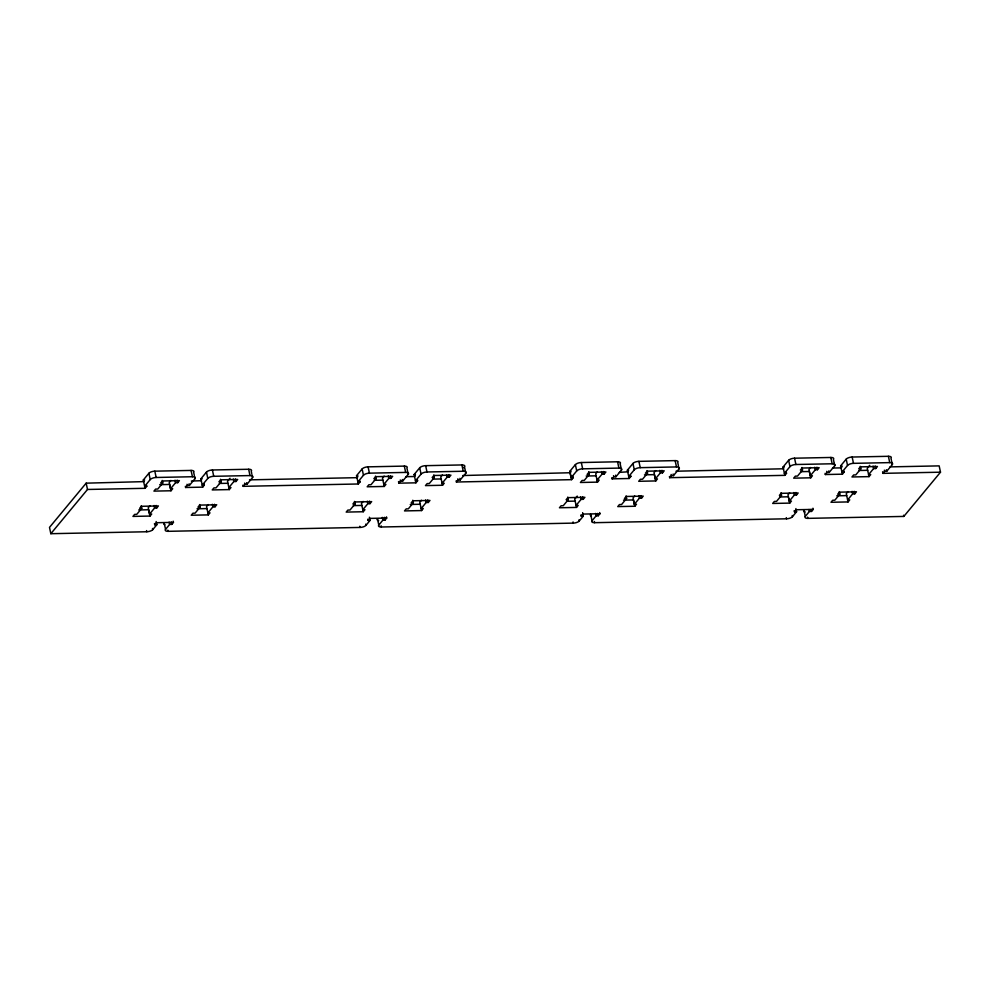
<?xml version="1.0" encoding="UTF-8"?>
<svg xmlns="http://www.w3.org/2000/svg" width="990" height="990" viewBox="0 0 990 990"><rect width="100%" height="100%" fill="white"/><g stroke="black" fill="none" stroke-linecap="round" stroke-linejoin="round"><path stroke-width="1.49" d="M144.057 481.623L86.167 483.157L49.5 527.385L50.837 533.697L146.805 531.754A4.665 1.819 -12 0 0 152.745 529.65L156.853 524.7L156.135 521.532M50.837 533.697L87.504 489.468L145.084 488.305L146.767 486.288L146.508 485.1M145.084 488.305L143.29 480.014L148.884 473.269A4.665 1.819 -12 0 1 154.824 471.166L191.07 470.423A4.665 1.819 -12 0 1 193.669 472.366L194.337 475.522M185.353 486.3L185.6 487.488L187.283 485.459L189.412 485.422L195.005 478.677A4.665 1.819 -12 0 0 192.419 476.735L156.16 477.477A4.665 1.819 -12 0 0 150.22 479.581L144.627 486.325L146.767 486.288M141.261 505.754L141.793 508.278L136.768 514.342L134.628 514.392L132.957 516.409L150.01 516.062L151.693 514.045L149.564 514.082L148.215 507.771L149.898 505.754M162.249 480.447L162.781 482.971L157.757 489.048L155.616 489.085L153.945 491.114L170.998 490.768L172.681 488.738L170.552 488.788L169.203 482.476L170.886 480.447M149.564 514.082L154.589 508.019L156.729 507.969L158.4 505.952L141.347 506.298L139.664 508.315L141.793 508.278M170.552 488.788L175.577 482.712L177.717 482.675L179.388 480.645L162.335 480.992L160.652 483.021L162.781 482.971M154.465 523.562L154.712 524.737L156.395 522.72L173.448 522.374L173.201 521.186M185.6 487.488L202.665 487.142L200.871 478.851L206.465 472.106A4.665 1.819 -12 0 1 212.404 469.99L248.651 469.26A4.665 1.819 -12 0 1 251.237 471.203L251.745 473.567M201.428 480.707L191.367 481.029M369.394 517.213L370.099 520.381L365.991 525.331A4.665 1.819 -12 0 1 360.051 527.435L168.127 531.321A4.665 1.819 -12 0 1 165.54 529.39L169.637 524.44L171.777 524.391L173.448 522.374M242.934 485.137L243.181 486.325L244.852 484.296L246.993 484.259L252.586 477.514A4.665 1.819 -12 0 0 250 475.571L213.741 476.301A4.665 1.819 -12 0 0 207.801 478.418L202.208 485.162L204.336 485.112L204.088 483.937M202.665 487.142L204.336 485.112M200.104 507.09L195.079 513.167L192.939 513.204L191.268 515.233L208.321 514.887L210.004 512.857L207.875 512.907L212.899 506.831L215.04 506.793L216.711 504.764L199.658 505.11L197.975 507.14L200.104 507.09L199.572 504.566M221.079 481.796L216.043 487.86L213.914 487.909L212.231 489.926L229.296 489.592L230.967 487.563L228.838 487.6L233.863 481.536L236.004 481.499L237.674 479.469L220.621 479.816L218.939 481.833L221.079 481.796L220.535 479.271M208.209 504.566L206.526 506.595L208.321 514.887M230.014 478.257L227.49 481.301L229.296 489.592M243.181 486.325L358.331 483.986L356.536 475.695L362.13 468.951A4.665 1.819 -12 0 1 368.07 466.847L404.328 466.104A4.665 1.819 -12 0 1 406.915 468.047L407.249 469.619M357.836 476.66L356.994 477.675L249.517 479.853M398.512 481.586L398.846 483.17L400.529 481.14L402.658 481.103L408.251 474.358A4.665 1.819 -12 0 0 405.665 472.416L369.418 473.158A4.665 1.819 -12 0 0 363.466 475.262L357.873 482.006L360.014 481.969L359.754 480.781M358.331 483.986L360.014 481.969M355.039 503.96L350.014 510.023L347.874 510.073L346.203 512.09L363.256 511.743L364.939 509.726L362.81 509.763L367.835 503.7L369.975 503.65L371.646 501.633L354.593 501.979L352.91 503.997L355.039 503.96L354.507 501.435M376.039 478.653L371.003 484.729L368.874 484.766L367.191 486.795L384.256 486.449L385.927 484.419L383.798 484.469L388.822 478.393L390.963 478.356L392.634 476.326L375.581 476.673L373.898 478.702L376.039 478.653L375.495 476.128M363.144 501.435L361.461 503.452L363.256 511.743M384.132 476.128L382.449 478.158L384.256 486.449M367.711 519.243L367.958 520.418L369.641 518.401L386.706 518.055L386.446 516.867M398.846 483.17L415.911 482.823L414.117 474.532L419.711 467.787A4.665 1.819 -12 0 1 425.65 465.671L461.897 464.941A4.665 1.819 -12 0 1 464.483 466.884L464.657 467.664M415.305 475.621L414.575 476.512L406.036 476.685M582.751 513.29L583.345 516.062L579.237 521A4.665 1.819 -12 0 1 573.297 523.116L381.373 527.002A4.665 1.819 -12 0 1 378.786 525.071L382.895 520.121L385.023 520.072L386.706 518.055M456.18 480.818L456.427 482.006L458.11 479.977L460.239 479.94L465.832 473.195A4.665 1.819 -12 0 0 463.246 471.252L426.987 471.983A4.665 1.819 -12 0 0 421.047 474.099L415.454 480.843L417.594 480.793L417.335 479.618M415.911 482.823L417.594 480.793M413.362 502.772L408.325 508.848L406.197 508.885L404.514 510.914L421.579 510.568L423.25 508.538L421.121 508.588L426.158 502.512L428.286 502.475L429.957 500.445L412.904 500.792L411.221 502.821L413.362 502.772L412.818 500.247M434.325 477.477L429.289 483.541L427.16 483.59L425.477 485.607L442.542 485.261L444.213 483.244L442.085 483.281L447.121 477.217L449.25 477.168L450.92 475.15L433.868 475.497L432.185 477.514L434.325 477.477L433.781 474.953M421.455 500.247L419.772 502.276L421.579 510.568M442.419 474.953L440.748 476.97L442.542 485.261M463.79 467.726L464.483 466.884M573.012 476.462L573.26 477.65L571.131 477.687L569.782 471.376L575.376 464.632A4.665 1.819 -12 0 1 581.316 462.528L617.574 461.786A4.665 1.819 -12 0 1 620.161 463.728M462.763 475.534L570.76 472.725M571.131 477.687L576.712 470.943A4.665 1.819 -12 0 1 582.664 468.839L618.911 468.097A4.665 1.819 -12 0 1 621.497 470.04L615.904 476.784L613.775 476.821L612.105 478.851L611.845 477.663M456.427 482.006L571.577 479.667L573.26 477.65M568.297 499.641L563.261 505.704L561.132 505.754L559.449 507.771L576.514 507.425L578.185 505.407L576.056 505.445L581.093 499.381L583.221 499.331L584.892 497.314L567.839 497.661L566.156 499.678L568.297 499.641L567.753 497.116M589.285 474.334L584.249 480.41L582.12 480.447L580.437 482.476L597.502 482.13L599.173 480.101L597.044 480.15L602.081 474.074L604.209 474.037L605.88 472.007L588.827 472.354L587.144 474.383L589.285 474.334L588.741 471.809M577.232 496.101L574.707 499.133L576.514 507.425M597.378 471.809L595.695 473.839L597.502 482.13M580.957 514.911L581.217 516.099L582.887 514.082L599.952 513.736L599.692 512.548M612.105 478.851L629.157 478.504L627.363 470.213L632.957 463.469A4.665 1.819 -12 0 1 638.896 461.352L675.143 460.622A4.665 1.819 -12 0 1 677.742 462.553L678.41 465.708M628.13 471.809L619.282 472.366M795.886 508.575L796.591 511.731L792.483 516.681A4.665 1.819 -12 0 1 786.543 518.797L594.619 522.683A4.665 1.819 -12 0 1 592.032 520.74L596.141 515.802L598.269 515.753L599.952 513.736M669.426 476.499L669.673 477.675L671.356 475.658L673.485 475.608L679.078 468.864A4.665 1.819 -12 0 0 676.492 466.933L640.233 467.664A4.665 1.819 -12 0 0 634.293 469.78L628.7 476.524L630.84 476.475L630.581 475.299M629.157 478.504L630.84 476.475M626.064 495.928L626.608 498.453L621.572 504.529L619.443 504.566L617.76 506.595L634.825 506.249L636.496 504.219L634.367 504.269L633.031 497.958L634.701 495.928M647.027 470.634L647.571 473.158L642.535 479.222L640.406 479.271L638.723 481.289L655.788 480.942L657.459 478.925L655.33 478.962L653.994 472.651L655.665 470.634M634.367 504.269L639.404 498.193L641.532 498.156L643.215 496.126L626.15 496.473L624.467 498.502L626.608 498.453M655.33 478.962L660.367 472.898L662.496 472.849L664.179 470.832L647.113 471.178L645.43 473.195L647.571 473.158M669.673 477.675L784.835 475.349L783.028 467.057L788.622 460.313A4.665 1.819 -12 0 1 794.562 458.197L830.82 457.467A4.665 1.819 -12 0 1 833.407 459.41L833.914 461.773M783.696 468.777L676.009 471.215M825.091 473.344L825.351 474.532L827.021 472.502L829.162 472.465L834.743 465.721A4.665 1.819 -12 0 0 832.157 463.778L795.91 464.508A4.665 1.819 -12 0 0 789.971 466.624L784.377 473.368L786.505 473.319L786.258 472.143M784.835 475.349L786.505 473.319M780.999 492.785L781.543 495.309L776.507 501.386L774.378 501.423L772.695 503.452L789.76 503.106L791.431 501.089L789.302 501.126L787.966 494.814L789.636 492.797M801.987 467.49L802.531 470.015L797.495 476.091L795.366 476.128L793.683 478.158L810.748 477.811L812.419 475.782L810.29 475.831L808.954 469.52L810.624 467.49M789.302 501.126L794.339 495.062L796.467 495.012L798.15 492.995L781.085 493.329L779.402 495.359L781.543 495.309M810.29 475.831L815.327 469.755L817.455 469.718L819.138 467.688L802.073 468.035L800.39 470.064L802.531 470.015M794.203 510.593L794.463 511.781L796.133 509.751L813.198 509.417L812.938 508.229M825.351 474.532L842.403 474.185L840.609 465.894L846.202 459.15A4.665 1.819 -12 0 1 852.143 457.034L888.401 456.303A4.665 1.819 -12 0 1 890.988 458.234L891.322 459.818M842.007 466.736L841.067 467.874L832.541 468.047M889.973 466.884L939.163 465.882L940.5 472.193L903.833 516.421L807.865 518.364A4.665 1.819 -12 0 1 805.278 516.421L809.387 511.483L811.515 511.434L813.198 509.417M882.585 471.785L882.919 473.356L884.602 471.339L886.731 471.289L892.324 464.545A4.665 1.819 -12 0 0 889.738 462.615L853.491 463.345A4.665 1.819 -12 0 0 847.539 465.461L841.946 472.205L844.086 472.156L843.827 470.98M842.403 474.185L844.086 472.156M839.854 494.134L834.818 500.21L832.689 500.247L831.006 502.276L848.071 501.93L849.742 499.9L847.613 499.95L852.65 493.874L854.778 493.837L856.461 491.807L839.396 492.154L837.726 494.183L839.854 494.134L839.31 491.609M860.817 468.839L855.781 474.903L853.652 474.953L851.969 476.97L869.034 476.623L870.717 474.606L868.577 474.643L873.613 468.579L875.742 468.53L877.425 466.513L860.36 466.859L858.689 468.876L860.817 468.839L860.285 466.315M847.947 491.609L846.277 493.639L848.071 501.93M869.752 465.3L867.24 468.332L869.034 476.623M143.29 480.014L144.627 479.989M200.871 478.851L202.195 478.826M356.536 475.695L357.873 475.67M414.117 474.532L415.441 474.507M569.782 471.376L571.119 471.351M627.363 470.213L628.7 470.188M783.028 467.057L784.365 467.032M840.609 465.894L841.946 465.857M159.712 484.654L169.661 484.457L170.998 490.768M219.421 483.442L227.947 483.281M374.381 480.311L382.907 480.138M432.667 479.123L441.193 478.95M586.204 476.017L596.153 475.819M644.49 474.841L654.44 474.631L655.788 480.942M800.873 471.673L809.399 471.5L810.748 477.811M859.159 470.485L867.698 470.312M882.919 473.356L940.5 472.193M138.724 509.961L148.673 509.751L150.01 516.062M197.035 508.773L206.984 508.575M353.393 505.605L361.919 505.432M410.281 504.454L420.23 504.257M566.639 501.286L575.165 501.113M623.527 500.136L633.476 499.938L634.825 506.249M779.885 496.968L788.411 496.794M836.773 495.817L846.722 495.619M154.712 524.737L156.853 524.7M367.958 520.418L370.099 520.381M581.217 516.099L583.345 516.062M794.463 511.781L796.591 511.731M903.585 515.233L903.833 516.421M891.483 460.61L892.324 464.545M888.401 456.303L889.738 462.615M886.396 469.718L886.731 471.289M884.355 470.151L884.602 471.339M875.21 466.005L875.742 468.53M873.081 466.055L873.613 468.579M852.143 457.034L853.491 463.345M854.246 491.312L854.778 493.837M846.202 459.15L847.539 465.461M852.105 491.349L852.65 493.874M834.075 462.565L834.743 465.721M830.82 457.467L832.157 463.778M828.816 470.881L829.162 472.465M826.774 471.314L827.021 472.502M816.923 467.193L817.455 469.718M814.782 467.231L815.327 469.755M811.095 509.466L811.515 511.434M808.966 509.504L809.387 511.483M807.617 517.176L807.865 518.364M794.562 458.197L795.91 464.508M805.278 516.421L803.942 510.11A4.665 1.819 -12 0 0 805.192 511.966M795.935 492.488L796.467 495.012M788.622 460.313L789.971 466.624M793.794 492.537L794.339 495.062M788.684 498.057L789.76 503.106M792.235 515.505L792.483 516.681M786.295 517.609L786.543 518.797M678.657 466.896L679.078 468.864M675.143 460.622L676.492 466.933M673.151 474.037L673.485 475.608M671.096 474.47L671.356 475.658M661.963 470.324L662.496 472.849M659.823 470.374L660.367 472.898M638.896 461.352L640.233 467.664M641 495.631L641.532 498.156M632.957 463.469L634.293 469.78M638.859 495.668L639.404 498.193M620.247 464.124L621.002 467.664M621.25 468.852L621.497 470.04M617.574 461.786L618.911 468.097M615.57 475.2L615.904 476.784M613.528 475.646L613.775 476.821M603.677 471.512L604.209 474.037M601.536 471.549L602.081 474.074M597.762 513.389L598.269 515.753M595.634 513.426L596.141 515.802M594.371 521.495L594.619 522.683M581.316 462.528L582.664 468.839M592.032 520.74L590.696 514.429A4.665 1.819 -12 0 0 591.463 516.174M582.677 496.807L583.221 499.331M575.376 464.632L576.712 470.943M580.548 496.856L581.093 499.381M582.64 512.894L582.887 514.082M570.24 473.356L571.577 479.667M578.989 519.824L579.237 521M573.049 521.928L573.297 523.116M464.83 468.456L465.832 473.195M461.897 464.941L463.246 471.252M459.904 478.356L460.239 479.94M457.85 478.789L458.11 479.977M448.718 474.643L449.25 477.168M446.577 474.693L447.121 477.217M425.65 465.671L426.987 471.983M427.742 499.95L428.286 502.475M419.711 467.787L421.047 474.099M425.613 499.987L426.158 502.512M407.41 470.411L408.251 474.358M404.328 466.104L405.665 472.416M402.324 479.519L402.658 481.103M400.282 479.964L400.529 481.14M390.419 475.831L390.963 478.356M388.29 475.868L388.822 478.393M384.442 517.312L385.023 520.072M382.301 517.362L382.895 520.121M381.125 525.814L381.373 527.002M368.07 466.847L369.418 473.158M378.786 525.071L377.45 518.76A4.665 1.819 -12 0 0 378.7 520.604M369.431 501.126L369.975 503.65M362.13 468.951L363.466 475.262M367.302 501.175L367.835 503.7M365.743 524.143L365.991 525.331M359.803 526.247L360.051 527.435M251.992 474.755L252.586 477.514M248.651 469.26L250 475.571M246.659 482.675L246.993 484.259M244.604 483.12L244.852 484.296M235.459 478.974L236.004 481.499M233.331 479.012L233.863 481.536M212.404 469.99L213.741 476.301M214.496 504.269L215.04 506.793M206.465 472.106L207.801 478.418M212.367 504.306L212.899 506.831M194.498 476.314L195.005 478.677M191.07 470.423L192.419 476.735M189.078 483.838L189.412 485.422M187.023 484.283L187.283 485.459M177.173 480.15L177.717 482.675M175.044 480.187L175.577 482.712M171.27 522.027L171.777 524.391M169.142 522.077L169.637 524.44M167.879 530.145L168.127 531.321M154.824 471.166L156.16 477.477M165.54 529.39L164.204 523.079A4.665 1.819 -12 0 0 164.823 524.762M156.185 505.445L156.729 507.969M148.884 473.269L150.22 479.581M154.056 505.494L154.589 508.019M152.497 528.462L152.745 529.65M146.557 530.566L146.805 531.754M86.167 483.157L87.504 489.468"/></g></svg>
